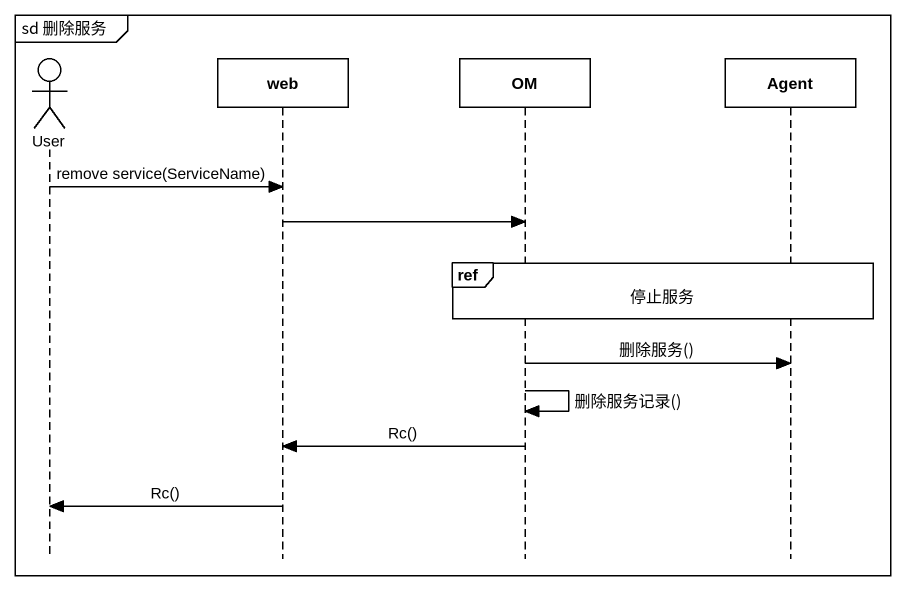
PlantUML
@startuml
mainframe sd 删除服务
hide footbox
actor User
participant web
participant OM
participant "Agent" as Agent_

User -> web : remove service(ServiceName)
web -> OM
ref over OM, Agent_ : 停止服务
OM -> Agent_ : 删除服务()
OM -> OM : 删除服务记录()
OM -> web : Rc()
web -> User : Rc()
@enduml
